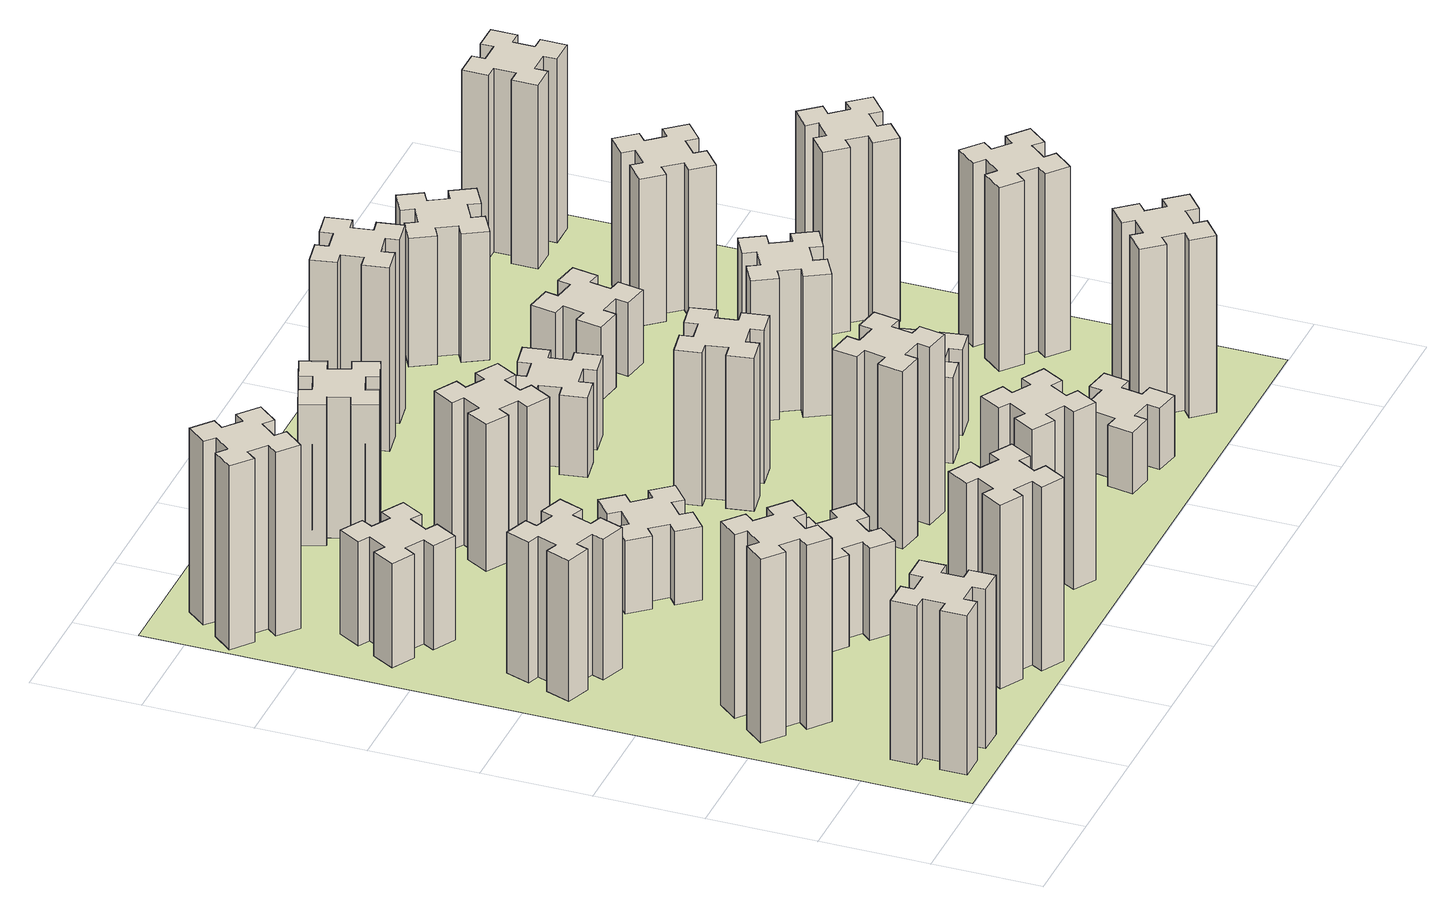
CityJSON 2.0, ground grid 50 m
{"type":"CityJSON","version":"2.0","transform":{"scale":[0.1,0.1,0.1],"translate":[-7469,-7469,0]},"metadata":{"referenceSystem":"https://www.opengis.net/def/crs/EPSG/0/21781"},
"CityObjects":{
"building1":{"type":"Building","attributes":{"class":"1000","function":"1000","usage":"1000","yearOfConstruction":2016,"roofType":"1000","measuredHeight":78,"storeysAboveGround":30,"storeysBelowGround":0},"geometry":[{"type":"Solid","lod":"1","boundaries":[[[[0,1,2,3,4,5,6,7,8,9,10,11,12,13,14,15,16,17,18,19]],[[17,16,20,21]],[[16,15,22,20]],[[15,14,23,22]],[[14,13,24,23]],[[13,12,25,24]],[[12,11,26,25]],[[11,10,27,26]],[[10,9,28,27]],[[9,8,29,28]],[[8,7,30,29]],[[7,6,31,30]],[[6,5,32,31]],[[5,4,33,32]],[[4,3,34,33]],[[3,2,35,34]],[[2,1,36,35]],[[1,0,37,36]],[[0,19,38,37]],[[19,18,39,38]],[[18,17,21,39]],[[24,25,26,27,28,29,30,31,32,33,34,35,36,37,38,39,21,20,22,23]]]]}]},
"building2":{"type":"Building","attributes":{"class":"1000","function":"1000","usage":"1000","yearOfConstruction":2016,"roofType":"1000","measuredHeight":90,"storeysAboveGround":30,"storeysBelowGround":0},"geometry":[{"type":"Solid","lod":"1","boundaries":[[[[40,41,42,43,44,45,46,47,48,49,50,51,52,53,54,55,56,57,58,59]],[[57,56,60,61]],[[56,55,62,60]],[[55,54,63,62]],[[54,53,64,63]],[[53,52,65,64]],[[52,51,66,65]],[[51,50,67,66]],[[50,49,68,67]],[[49,48,69,68]],[[48,47,70,69]],[[47,46,71,70]],[[46,45,72,71]],[[45,44,73,72]],[[44,43,74,73]],[[43,42,75,74]],[[42,41,76,75]],[[41,40,77,76]],[[40,59,78,77]],[[59,58,79,78]],[[58,57,61,79]],[[64,65,66,67,68,69,70,71,72,73,74,75,76,77,78,79,61,60,62,63]]]]}]},
"building3":{"type":"Building","attributes":{"class":"1000","function":"1000","usage":"1000","yearOfConstruction":2016,"roofType":"1000","measuredHeight":69,"storeysAboveGround":30,"storeysBelowGround":0},"geometry":[{"type":"Solid","lod":"1","boundaries":[[[[80,81,82,83,84,85,86,87,88,89,90,91,92,93,94,95,96,97,98,99]],[[97,96,100,101]],[[96,95,102,100]],[[95,94,103,102]],[[94,93,104,103]],[[93,92,105,104]],[[92,91,106,105]],[[91,90,107,106]],[[90,89,108,107]],[[89,88,109,108]],[[88,87,110,109]],[[87,86,111,110]],[[86,85,112,111]],[[85,84,113,112]],[[84,83,114,113]],[[83,82,115,114]],[[82,81,116,115]],[[81,80,117,116]],[[80,99,118,117]],[[99,98,119,118]],[[98,97,101,119]],[[104,105,106,107,108,109,110,111,112,113,114,115,116,117,118,119,101,100,102,103]]]]}]},
"building4":{"type":"Building","attributes":{"class":"1000","function":"1000","usage":"1000","yearOfConstruction":2016,"roofType":"1000","measuredHeight":51,"storeysAboveGround":30,"storeysBelowGround":0},"geometry":[{"type":"Solid","lod":"1","boundaries":[[[[120,121,122,123,124,125,126,127,128,129,130,131,132,133,134,135,136,137,138,139]],[[137,136,140,141]],[[136,135,142,140]],[[135,134,143,142]],[[134,133,144,143]],[[133,132,145,144]],[[132,131,146,145]],[[131,130,147,146]],[[130,129,148,147]],[[129,128,149,148]],[[128,127,150,149]],[[127,126,151,150]],[[126,125,152,151]],[[125,124,153,152]],[[124,123,154,153]],[[123,122,155,154]],[[122,121,156,155]],[[121,120,157,156]],[[120,139,158,157]],[[139,138,159,158]],[[138,137,141,159]],[[144,145,146,147,148,149,150,151,152,153,154,155,156,157,158,159,141,140,142,143]]]]}]},
"building5":{"type":"Building","attributes":{"class":"1000","function":"1000","usage":"1000","yearOfConstruction":2016,"roofType":"1000","measuredHeight":90,"storeysAboveGround":30,"storeysBelowGround":0},"geometry":[{"type":"Solid","lod":"1","boundaries":[[[[160,161,162,163,164,165,166,167,168,169,170,171,172,173,174,175,176,177,178,179]],[[177,176,180,181]],[[176,175,182,180]],[[175,174,183,182]],[[174,173,184,183]],[[173,172,185,184]],[[172,171,186,185]],[[171,170,187,186]],[[170,169,188,187]],[[169,168,189,188]],[[168,167,190,189]],[[167,166,191,190]],[[166,165,192,191]],[[165,164,193,192]],[[164,163,194,193]],[[163,162,195,194]],[[162,161,196,195]],[[161,160,197,196]],[[160,179,198,197]],[[179,178,199,198]],[[178,177,181,199]],[[184,185,186,187,188,189,190,191,192,193,194,195,196,197,198,199,181,180,182,183]]]]}]},
"building6":{"type":"Building","attributes":{"class":"1000","function":"1000","usage":"1000","yearOfConstruction":2016,"roofType":"1000","measuredHeight":90,"storeysAboveGround":30,"storeysBelowGround":0},"geometry":[{"type":"Solid","lod":"1","boundaries":[[[[200,201,202,203,204,205,206,207,208,209,210,211,212,213,214,215,216,217,218,219]],[[217,216,220,221]],[[216,215,222,220]],[[215,214,223,222]],[[214,213,224,223]],[[213,212,225,224]],[[212,211,226,225]],[[211,210,227,226]],[[210,209,228,227]],[[209,208,229,228]],[[208,207,230,229]],[[207,206,231,230]],[[206,205,232,231]],[[205,204,233,232]],[[204,203,234,233]],[[203,202,235,234]],[[202,201,236,235]],[[201,200,237,236]],[[200,219,238,237]],[[219,218,239,238]],[[218,217,221,239]],[[224,225,226,227,228,229,230,231,232,233,234,235,236,237,238,239,221,220,222,223]]]]}]},
"building7":{"type":"Building","attributes":{"class":"1000","function":"1000","usage":"1000","yearOfConstruction":2016,"roofType":"1000","measuredHeight":45,"storeysAboveGround":30,"storeysBelowGround":0},"geometry":[{"type":"Solid","lod":"1","boundaries":[[[[240,241,242,243,244,245,246,247,248,249,250,251,252,253,254,255,256,257,258,259]],[[257,256,260,261]],[[256,255,262,260]],[[255,254,263,262]],[[254,253,264,263]],[[253,252,265,264]],[[252,251,266,265]],[[251,250,267,266]],[[250,249,268,267]],[[249,248,269,268]],[[248,247,270,269]],[[247,246,271,270]],[[246,245,272,271]],[[245,244,273,272]],[[244,243,274,273]],[[243,242,275,274]],[[242,241,276,275]],[[241,240,277,276]],[[240,259,278,277]],[[259,258,279,278]],[[258,257,261,279]],[[264,265,266,267,268,269,270,271,272,273,274,275,276,277,278,279,261,260,262,263]]]]}]},
"building8":{"type":"Building","attributes":{"class":"1000","function":"1000","usage":"1000","yearOfConstruction":2016,"roofType":"1000","measuredHeight":36,"storeysAboveGround":30,"storeysBelowGround":0},"geometry":[{"type":"Solid","lod":"1","boundaries":[[[[280,281,282,283,284,285,286,287,288,289,290,291,292,293,294,295,296,297,298,299]],[[297,296,300,301]],[[296,295,302,300]],[[295,294,303,302]],[[294,293,304,303]],[[293,292,305,304]],[[292,291,306,305]],[[291,290,307,306]],[[290,289,308,307]],[[289,288,309,308]],[[288,287,310,309]],[[287,286,311,310]],[[286,285,312,311]],[[285,284,313,312]],[[284,283,314,313]],[[283,282,315,314]],[[282,281,316,315]],[[281,280,317,316]],[[280,299,318,317]],[[299,298,319,318]],[[298,297,301,319]],[[304,305,306,307,308,309,310,311,312,313,314,315,316,317,318,319,301,300,302,303]]]]}]},
"building9":{"type":"Building","attributes":{"class":"1000","function":"1000","usage":"1000","yearOfConstruction":2016,"roofType":"1000","measuredHeight":87,"storeysAboveGround":30,"storeysBelowGround":0},"geometry":[{"type":"Solid","lod":"1","boundaries":[[[[320,321,322,323,324,325,326,327,328,329,330,331,332,333,334,335,336,337,338,339]],[[337,336,340,341]],[[336,335,342,340]],[[335,334,343,342]],[[334,333,344,343]],[[333,332,345,344]],[[332,331,346,345]],[[331,330,347,346]],[[330,329,348,347]],[[329,328,349,348]],[[328,327,350,349]],[[327,326,351,350]],[[326,325,352,351]],[[325,324,353,352]],[[324,323,354,353]],[[323,322,355,354]],[[322,321,356,355]],[[321,320,357,356]],[[320,339,358,357]],[[339,338,359,358]],[[338,337,341,359]],[[344,345,346,347,348,349,350,351,352,353,354,355,356,357,358,359,341,340,342,343]]]]}]},
"building10":{"type":"Building","attributes":{"class":"1000","function":"1000","usage":"1000","yearOfConstruction":2016,"roofType":"1000","measuredHeight":72,"storeysAboveGround":30,"storeysBelowGround":0},"geometry":[{"type":"Solid","lod":"1","boundaries":[[[[360,361,362,363,364,365,366,367,368,369,370,371,372,373,374,375,376,377,378,379]],[[377,376,380,381]],[[376,375,382,380]],[[375,374,383,382]],[[374,373,384,383]],[[373,372,385,384]],[[372,371,386,385]],[[371,370,387,386]],[[370,369,388,387]],[[369,368,389,388]],[[368,367,390,389]],[[367,366,391,390]],[[366,365,392,391]],[[365,364,393,392]],[[364,363,394,393]],[[363,362,395,394]],[[362,361,396,395]],[[361,360,397,396]],[[360,379,398,397]],[[379,378,399,398]],[[378,377,381,399]],[[384,385,386,387,388,389,390,391,392,393,394,395,396,397,398,399,381,380,382,383]]]]}]},
"building11":{"type":"Building","attributes":{"class":"1000","function":"1000","usage":"1000","yearOfConstruction":2016,"roofType":"1000","measuredHeight":69,"storeysAboveGround":30,"storeysBelowGround":0},"geometry":[{"type":"Solid","lod":"1","boundaries":[[[[400,401,402,403,404,405,406,407,408,409,410,411,412,413,414,415,416,417,418,419]],[[417,416,420,421]],[[416,415,422,420]],[[415,414,423,422]],[[414,413,424,423]],[[413,412,425,424]],[[412,411,426,425]],[[411,410,427,426]],[[410,409,428,427]],[[409,408,429,428]],[[408,407,430,429]],[[407,406,431,430]],[[406,405,432,431]],[[405,404,433,432]],[[404,403,434,433]],[[403,402,435,434]],[[402,401,436,435]],[[401,400,437,436]],[[400,419,438,437]],[[419,418,439,438]],[[418,417,421,439]],[[424,425,426,427,428,429,430,431,432,433,434,435,436,437,438,439,421,420,422,423]]]]}]},
"building12":{"type":"Building","attributes":{"class":"1000","function":"1000","usage":"1000","yearOfConstruction":2016,"roofType":"1000","measuredHeight":87,"storeysAboveGround":30,"storeysBelowGround":0},"geometry":[{"type":"Solid","lod":"1","boundaries":[[[[440,441,442,443,444,445,446,447,448,449,450,451,452,453,454,455,456,457,458,459]],[[457,456,460,461]],[[456,455,462,460]],[[455,454,463,462]],[[454,453,464,463]],[[453,452,465,464]],[[452,451,466,465]],[[451,450,467,466]],[[450,449,468,467]],[[449,448,469,468]],[[448,447,470,469]],[[447,446,471,470]],[[446,445,472,471]],[[445,444,473,472]],[[444,443,474,473]],[[443,442,475,474]],[[442,441,476,475]],[[441,440,477,476]],[[440,459,478,477]],[[459,458,479,478]],[[458,457,461,479]],[[464,465,466,467,468,469,470,471,472,473,474,475,476,477,478,479,461,460,462,463]]]]}]},
"building13":{"type":"Building","attributes":{"class":"1000","function":"1000","usage":"1000","yearOfConstruction":2016,"roofType":"1000","measuredHeight":75,"storeysAboveGround":30,"storeysBelowGround":0},"geometry":[{"type":"Solid","lod":"1","boundaries":[[[[480,481,482,483,484,485,486,487,488,489,490,491,492,493,494,495,496,497,498,499]],[[497,496,500,501]],[[496,495,502,500]],[[495,494,503,502]],[[494,493,504,503]],[[493,492,505,504]],[[492,491,506,505]],[[491,490,507,506]],[[490,489,508,507]],[[489,488,509,508]],[[488,487,510,509]],[[487,486,511,510]],[[486,485,512,511]],[[485,484,513,512]],[[484,483,514,513]],[[483,482,515,514]],[[482,481,516,515]],[[481,480,517,516]],[[480,499,518,517]],[[499,498,519,518]],[[498,497,501,519]],[[504,505,506,507,508,509,510,511,512,513,514,515,516,517,518,519,501,500,502,503]]]]}]},
"building14":{"type":"Building","attributes":{"class":"1000","function":"1000","usage":"1000","yearOfConstruction":2016,"roofType":"1000","measuredHeight":39,"storeysAboveGround":30,"storeysBelowGround":0},"geometry":[{"type":"Solid","lod":"1","boundaries":[[[[520,521,522,523,524,525,526,527,528,529,530,531,532,533,534,535,536,537,538,539]],[[537,536,540,541]],[[536,535,542,540]],[[535,534,543,542]],[[534,533,544,543]],[[533,532,545,544]],[[532,531,546,545]],[[531,530,547,546]],[[530,529,548,547]],[[529,528,549,548]],[[528,527,550,549]],[[527,526,551,550]],[[526,525,552,551]],[[525,524,553,552]],[[524,523,554,553]],[[523,522,555,554]],[[522,521,556,555]],[[521,520,557,556]],[[520,539,558,557]],[[539,538,559,558]],[[538,537,541,559]],[[544,545,546,547,548,549,550,551,552,553,554,555,556,557,558,559,541,540,542,543]]]]}]},
"building15":{"type":"Building","attributes":{"class":"1000","function":"1000","usage":"1000","yearOfConstruction":2016,"roofType":"1000","measuredHeight":30,"storeysAboveGround":30,"storeysBelowGround":0},"geometry":[{"type":"Solid","lod":"1","boundaries":[[[[560,561,562,563,564,565,566,567,568,569,570,571,572,573,574,575,576,577,578,579]],[[577,576,580,581]],[[576,575,582,580]],[[575,574,583,582]],[[574,573,584,583]],[[573,572,585,584]],[[572,571,586,585]],[[571,570,587,586]],[[570,569,588,587]],[[569,568,589,588]],[[568,567,590,589]],[[567,566,591,590]],[[566,565,592,591]],[[565,564,593,592]],[[564,563,594,593]],[[563,562,595,594]],[[562,561,596,595]],[[561,560,597,596]],[[560,579,598,597]],[[579,578,599,598]],[[578,577,581,599]],[[584,585,586,587,588,589,590,591,592,593,594,595,596,597,598,599,581,580,582,583]]]]}]},
"building16":{"type":"Building","attributes":{"class":"1000","function":"1000","usage":"1000","yearOfConstruction":2016,"roofType":"1000","measuredHeight":90,"storeysAboveGround":30,"storeysBelowGround":0},"geometry":[{"type":"Solid","lod":"1","boundaries":[[[[600,601,602,603,604,605,606,607,608,609,610,611,612,613,614,615,616,617,618,619]],[[617,616,620,621]],[[616,615,622,620]],[[615,614,623,622]],[[614,613,624,623]],[[613,612,625,624]],[[612,611,626,625]],[[611,610,627,626]],[[610,609,628,627]],[[609,608,629,628]],[[608,607,630,629]],[[607,606,631,630]],[[606,605,632,631]],[[605,604,633,632]],[[604,603,634,633]],[[603,602,635,634]],[[602,601,636,635]],[[601,600,637,636]],[[600,619,638,637]],[[619,618,639,638]],[[618,617,621,639]],[[624,625,626,627,628,629,630,631,632,633,634,635,636,637,638,639,621,620,622,623]]]]}]},
"building17":{"type":"Building","attributes":{"class":"1000","function":"1000","usage":"1000","yearOfConstruction":2016,"roofType":"1000","measuredHeight":42,"storeysAboveGround":30,"storeysBelowGround":0},"geometry":[{"type":"Solid","lod":"1","boundaries":[[[[640,641,642,643,644,645,646,647,648,649,650,651,652,653,654,655,656,657,658,659]],[[657,656,660,661]],[[656,655,662,660]],[[655,654,663,662]],[[654,653,664,663]],[[653,652,665,664]],[[652,651,666,665]],[[651,650,667,666]],[[650,649,668,667]],[[649,648,669,668]],[[648,647,670,669]],[[647,646,671,670]],[[646,645,672,671]],[[645,644,673,672]],[[644,643,674,673]],[[643,642,675,674]],[[642,641,676,675]],[[641,640,677,676]],[[640,659,678,677]],[[659,658,679,678]],[[658,657,661,679]],[[664,665,666,667,668,669,670,671,672,673,674,675,676,677,678,679,661,660,662,663]]]]}]},
"building18":{"type":"Building","attributes":{"class":"1000","function":"1000","usage":"1000","yearOfConstruction":2016,"roofType":"1000","measuredHeight":69,"storeysAboveGround":30,"storeysBelowGround":0},"geometry":[{"type":"Solid","lod":"1","boundaries":[[[[680,681,682,683,684,685,686,687,688,689,690,691,692,693,694,695,696,697,698,699]],[[697,696,700,701]],[[696,695,702,700]],[[695,694,703,702]],[[694,693,704,703]],[[693,692,705,704]],[[692,691,706,705]],[[691,690,707,706]],[[690,689,708,707]],[[689,688,709,708]],[[688,687,710,709]],[[687,686,711,710]],[[686,685,712,711]],[[685,684,713,712]],[[684,683,714,713]],[[683,682,715,714]],[[682,681,716,715]],[[681,680,717,716]],[[680,699,718,717]],[[699,698,719,718]],[[698,697,701,719]],[[704,705,706,707,708,709,710,711,712,713,714,715,716,717,718,719,701,700,702,703]]]]}]},
"building19":{"type":"Building","attributes":{"class":"1000","function":"1000","usage":"1000","yearOfConstruction":2016,"roofType":"1000","measuredHeight":87,"storeysAboveGround":30,"storeysBelowGround":0},"geometry":[{"type":"Solid","lod":"1","boundaries":[[[[720,721,722,723,724,725,726,727,728,729,730,731,732,733,734,735,736,737,738,739]],[[737,736,740,741]],[[736,735,742,740]],[[735,734,743,742]],[[734,733,744,743]],[[733,732,745,744]],[[732,731,746,745]],[[731,730,747,746]],[[730,729,748,747]],[[729,728,749,748]],[[728,727,750,749]],[[727,726,751,750]],[[726,725,752,751]],[[725,724,753,752]],[[724,723,754,753]],[[723,722,755,754]],[[722,721,756,755]],[[721,720,757,756]],[[720,739,758,757]],[[739,738,759,758]],[[738,737,741,759]],[[744,745,746,747,748,749,750,751,752,753,754,755,756,757,758,759,741,740,742,743]]]]}]},
"building20":{"type":"Building","attributes":{"class":"1000","function":"1000","usage":"1000","yearOfConstruction":2016,"roofType":"1000","measuredHeight":36,"storeysAboveGround":30,"storeysBelowGround":0},"geometry":[{"type":"Solid","lod":"1","boundaries":[[[[760,761,762,763,764,765,766,767,768,769,770,771,772,773,774,775,776,777,778,779]],[[777,776,780,781]],[[776,775,782,780]],[[775,774,783,782]],[[774,773,784,783]],[[773,772,785,784]],[[772,771,786,785]],[[771,770,787,786]],[[770,769,788,787]],[[769,768,789,788]],[[768,767,790,789]],[[767,766,791,790]],[[766,765,792,791]],[[765,764,793,792]],[[764,763,794,793]],[[763,762,795,794]],[[762,761,796,795]],[[761,760,797,796]],[[760,779,798,797]],[[779,778,799,798]],[[778,777,781,799]],[[784,785,786,787,788,789,790,791,792,793,794,795,796,797,798,799,781,780,782,783]]]]}]},
"building21":{"type":"Building","attributes":{"class":"1000","function":"1000","usage":"1000","yearOfConstruction":2016,"roofType":"1000","measuredHeight":63,"storeysAboveGround":30,"storeysBelowGround":0},"geometry":[{"type":"Solid","lod":"1","boundaries":[[[[800,801,802,803,804,805,806,807,808,809,810,811,812,813,814,815,816,817,818,819]],[[817,816,820,821]],[[816,815,822,820]],[[815,814,823,822]],[[814,813,824,823]],[[813,812,825,824]],[[812,811,826,825]],[[811,810,827,826]],[[810,809,828,827]],[[809,808,829,828]],[[808,807,830,829]],[[807,806,831,830]],[[806,805,832,831]],[[805,804,833,832]],[[804,803,834,833]],[[803,802,835,834]],[[802,801,836,835]],[[801,800,837,836]],[[800,819,838,837]],[[819,818,839,838]],[[818,817,821,839]],[[824,825,826,827,828,829,830,831,832,833,834,835,836,837,838,839,821,820,822,823]]]]}]},
"building22":{"type":"Building","attributes":{"class":"1000","function":"1000","usage":"1000","yearOfConstruction":2016,"roofType":"1000","measuredHeight":90,"storeysAboveGround":30,"storeysBelowGround":0},"geometry":[{"type":"Solid","lod":"1","boundaries":[[[[840,841,842,843,844,845,846,847,848,849,850,851,852,853,854,855,856,857,858,859]],[[857,856,860,861]],[[856,855,862,860]],[[855,854,863,862]],[[854,853,864,863]],[[853,852,865,864]],[[852,851,866,865]],[[851,850,867,866]],[[850,849,868,867]],[[849,848,869,868]],[[848,847,870,869]],[[847,846,871,870]],[[846,845,872,871]],[[845,844,873,872]],[[844,843,874,873]],[[843,842,875,874]],[[842,841,876,875]],[[841,840,877,876]],[[840,859,878,877]],[[859,858,879,878]],[[858,857,861,879]],[[864,865,866,867,868,869,870,871,872,873,874,875,876,877,878,879,861,860,862,863]]]]}]},
"building23":{"type":"Building","attributes":{"class":"1000","function":"1000","usage":"1000","yearOfConstruction":2016,"roofType":"1000","measuredHeight":90,"storeysAboveGround":30,"storeysBelowGround":0},"geometry":[{"type":"Solid","lod":"1","boundaries":[[[[880,881,882,883,884,885,886,887,888,889,890,891,892,893,894,895,896,897,898,899]],[[897,896,900,901]],[[896,895,902,900]],[[895,894,903,902]],[[894,893,904,903]],[[893,892,905,904]],[[892,891,906,905]],[[891,890,907,906]],[[890,889,908,907]],[[889,888,909,908]],[[888,887,910,909]],[[887,886,911,910]],[[886,885,912,911]],[[885,884,913,912]],[[884,883,914,913]],[[883,882,915,914]],[[882,881,916,915]],[[881,880,917,916]],[[880,899,918,917]],[[899,898,919,918]],[[898,897,901,919]],[[904,905,906,907,908,909,910,911,912,913,914,915,916,917,918,919,901,900,902,903]]]]}]},
"building24":{"type":"Building","attributes":{"class":"1000","function":"1000","usage":"1000","yearOfConstruction":2016,"roofType":"1000","measuredHeight":72,"storeysAboveGround":30,"storeysBelowGround":0},"geometry":[{"type":"Solid","lod":"1","boundaries":[[[[920,921,922,923,924,925,926,927,928,929,930,931,932,933,934,935,936,937,938,939]],[[937,936,940,941]],[[936,935,942,940]],[[935,934,943,942]],[[934,933,944,943]],[[933,932,945,944]],[[932,931,946,945]],[[931,930,947,946]],[[930,929,948,947]],[[929,928,949,948]],[[928,927,950,949]],[[927,926,951,950]],[[926,925,952,951]],[[925,924,953,952]],[[924,923,954,953]],[[923,922,955,954]],[[922,921,956,955]],[[921,920,957,956]],[[920,939,958,957]],[[939,938,959,958]],[[938,937,941,959]],[[944,945,946,947,948,949,950,951,952,953,954,955,956,957,958,959,941,940,942,943]]]]}]},
"building25":{"type":"Building","attributes":{"class":"1000","function":"1000","usage":"1000","yearOfConstruction":2016,"roofType":"1000","measuredHeight":90,"storeysAboveGround":30,"storeysBelowGround":0},"geometry":[{"type":"Solid","lod":"1","boundaries":[[[[960,961,962,963,964,965,966,967,968,969,970,971,972,973,974,975,976,977,978,979]],[[977,976,980,981]],[[976,975,982,980]],[[975,974,983,982]],[[974,973,984,983]],[[973,972,985,984]],[[972,971,986,985]],[[971,970,987,986]],[[970,969,988,987]],[[969,968,989,988]],[[968,967,990,989]],[[967,966,991,990]],[[966,965,992,991]],[[965,964,993,992]],[[964,963,994,993]],[[963,962,995,994]],[[962,961,996,995]],[[961,960,997,996]],[[960,979,998,997]],[[979,978,999,998]],[[978,977,981,999]],[[984,985,986,987,988,989,990,991,992,993,994,995,996,997,998,999,981,980,982,983]]]]}]},
"landuse1":{"type":"LandUse","attributes":{"name":"plot1","function":"1010"},"geometry":[{"type":"MultiSurface","lod":"1","boundaries":[[[1000,1001,1002,1003]]]}]}
},
"vertices":[
[265,325,0],[265,225,0],[205,225,0],[205,105,0],[325,105,0],[325,165,0],[425,165,0],[425,105,0],[545,105,0],[545,225,0],[485,225,0],[485,325,0],[545,325,0],[545,445,0],[425,445,0],[425,385,0],[325,385,0],[325,445,0],[205,445,0],[205,325,0],[325,385,780],[325,445,780],[425,385,780],[425,445,780],[545,445,780],[545,325,780],[485,325,780],[485,225,780],[545,225,780],[545,105,780],[425,105,780],[425,165,780],[325,165,780],[325,105,780],[205,105,780],[205,225,780],[265,225,780],[265,325,780],[205,325,780],[205,445,780],
[484,1067,0],[408,1132,0],[446,1178,0],[354,1255,0],[277,1163,0],[323,1124,0],[259,1048,0],[213,1086,0],[136,994,0],[228,917,0],[266,963,0],[343,899,0],[304,853,0],[396,776,0],[473,868,0],[427,906,0],[492,983,0],[538,944,0],[615,1036,0],[523,1113,0],[492,983,900],[538,944,900],[427,906,900],[473,868,900],[396,776,900],[304,853,900],[343,899,900],[266,963,900],[228,917,900],[136,994,900],[213,1086,900],[259,1048,900],[323,1124,900],[277,1163,900],[354,1255,900],[446,1178,900],[408,1132,900],[484,1067,900],[523,1113,900],[615,1036,900],
[291,1869,0],[385,1835,0],[364,1779,0],[477,1737,0],[518,1850,0],[462,1871,0],[496,1965,0],[552,1944,0],[593,2057,0],[480,2098,0],[460,2042,0],[366,2076,0],[387,2132,0],[274,2173,0],[233,2060,0],[289,2040,0],[255,1946,0],[199,1967,0],[157,1854,0],[270,1813,0],[255,1946,690],[199,1967,690],[289,2040,690],[233,2060,690],[274,2173,690],[387,2132,690],[366,2076,690],[460,2042,690],[480,2098,690],[593,2057,690],[552,1944,690],[496,1965,690],[462,1871,690],[518,1850,690],[477,1737,690],[364,1779,690],[385,1835,690],[291,1869,690],[270,1813,690],[157,1854,690],
[446,2597,0],[496,2684,0],[548,2654,0],[608,2758,0],[504,2818,0],[474,2766,0],[387,2816,0],[417,2868,0],[313,2928,0],[253,2824,0],[305,2794,0],[255,2707,0],[203,2737,0],[143,2633,0],[247,2573,0],[277,2625,0],[364,2575,0],[334,2523,0],[438,2463,0],[498,2567,0],[364,2575,510],[334,2523,510],[277,2625,510],[247,2573,510],[143,2633,510],[203,2737,510],[255,2707,510],[305,2794,510],[253,2824,510],[313,2928,510],[417,2868,510],[387,2816,510],[474,2766,510],[504,2818,510],[608,2758,510],[548,2654,510],[496,2684,510],[446,2597,510],[498,2567,510],[438,2463,510],
[1214,346,0],[1127,396,0],[1157,448,0],[1053,508,0],[993,404,0],[1045,374,0],[995,287,0],[943,317,0],[883,213,0],[987,153,0],[1017,205,0],[1104,155,0],[1074,103,0],[1178,43,0],[1238,147,0],[1186,177,0],[1236,264,0],[1288,234,0],[1348,338,0],[1244,398,0],[1236,264,900],[1288,234,900],[1186,177,900],[1238,147,900],[1178,43,900],[1074,103,900],[1104,155,900],[1017,205,900],[987,153,900],[883,213,900],[943,317,900],[995,287,900],[1045,374,900],[993,404,900],[1053,508,900],[1157,448,900],[1127,396,900],[1214,346,900],[1244,398,900],[1348,338,900],
[384,3387,0],[308,3452,0],[346,3498,0],[254,3575,0],[177,3483,0],[223,3444,0],[159,3368,0],[113,3406,0],[36,3314,0],[128,3237,0],[166,3283,0],[243,3219,0],[204,3173,0],[296,3096,0],[373,3188,0],[327,3226,0],[392,3303,0],[438,3264,0],[515,3356,0],[423,3433,0],[392,3303,900],[438,3264,900],[327,3226,900],[373,3188,900],[296,3096,900],[204,3173,900],[243,3219,900],[166,3283,900],[128,3237,900],[36,3314,900],[113,3406,900],[159,3368,900],[223,3444,900],[177,3483,900],[254,3575,900],[346,3498,900],[308,3452,900],[384,3387,900],[423,3433,900],[515,3356,900],
[1167,906,0],[1232,983,0],[1278,944,0],[1355,1036,0],[1263,1113,0],[1224,1067,0],[1148,1132,0],[1186,1178,0],[1094,1255,0],[1017,1163,0],[1063,1124,0],[999,1048,0],[953,1086,0],[876,994,0],[968,917,0],[1006,963,0],[1083,899,0],[1044,853,0],[1136,776,0],[1213,868,0],[1083,899,450],[1044,853,450],[1006,963,450],[968,917,450],[876,994,450],[953,1086,450],[999,1048,450],[1063,1124,450],[1017,1163,450],[1094,1255,450],[1186,1178,450],[1148,1132,450],[1224,1067,450],[1263,1113,450],[1355,1036,450],[1278,944,450],[1232,983,450],[1167,906,450],[1213,868,450],[1136,776,450],
[1083,1972,0],[1006,1907,0],[968,1953,0],[876,1876,0],[953,1784,0],[999,1823,0],[1063,1746,0],[1017,1708,0],[1094,1616,0],[1186,1693,0],[1148,1739,0],[1224,1803,0],[1263,1757,0],[1355,1834,0],[1278,1926,0],[1232,1888,0],[1167,1964,0],[1213,2003,0],[1136,2095,0],[1044,2018,0],[1167,1964,360],[1213,2003,360],[1232,1888,360],[1278,1926,360],[1355,1834,360],[1263,1757,360],[1224,1803,360],[1148,1739,360],[1186,1693,360],[1094,1616,360],[1017,1708,360],[1063,1746,360],[999,1823,360],[953,1784,360],[876,1876,360],[968,1953,360],[1006,1907,360],[1083,1972,360],[1044,2018,360],[1136,2095,360],
[1657,305,0],[1744,255,0],[1714,203,0],[1818,143,0],[1878,247,0],[1826,277,0],[1876,364,0],[1928,334,0],[1988,438,0],[1884,498,0],[1854,446,0],[1767,496,0],[1797,548,0],[1693,608,0],[1633,504,0],[1685,474,0],[1635,387,0],[1583,417,0],[1523,313,0],[1627,253,0],[1635,387,870],[1583,417,870],[1685,474,870],[1633,504,870],[1693,608,870],[1797,548,870],[1767,496,870],[1854,446,870],[1884,498,870],[1988,438,870],[1928,334,870],[1876,364,870],[1826,277,870],[1878,247,870],[1818,143,870],[1714,203,870],[1744,255,870],[1657,305,870],[1627,253,870],[1523,313,870],
[1314,2666,0],[1227,2716,0],[1257,2768,0],[1153,2828,0],[1093,2724,0],[1145,2694,0],[1095,2607,0],[1043,2637,0],[983,2533,0],[1087,2473,0],[1117,2525,0],[1204,2475,0],[1174,2423,0],[1278,2363,0],[1338,2467,0],[1286,2497,0],[1336,2584,0],[1388,2554,0],[1448,2658,0],[1344,2718,0],[1336,2584,720],[1388,2554,720],[1286,2497,720],[1338,2467,720],[1278,2363,720],[1174,2423,720],[1204,2475,720],[1117,2525,720],[1087,2473,720],[983,2533,720],[1043,2637,720],[1095,2607,720],[1145,2694,720],[1093,2724,720],[1153,2828,720],[1257,2768,720],[1227,2716,720],[1314,2666,720],[1344,2718,720],[1448,2658,720],
[1125,3356,0],[1031,3322,0],[1010,3378,0],[897,3337,0],[939,3224,0],[995,3245,0],[1029,3151,0],[973,3130,0],[1014,3017,0],[1127,3059,0],[1106,3115,0],[1200,3149,0],[1220,3093,0],[1333,3134,0],[1292,3247,0],[1236,3226,0],[1202,3320,0],[1258,3340,0],[1217,3453,0],[1104,3412,0],[1202,3320,690],[1258,3340,690],[1236,3226,690],[1292,3247,690],[1333,3134,690],[1220,3093,690],[1200,3149,690],[1106,3115,690],[1127,3059,690],[1014,3017,690],[973,3130,690],[1029,3151,690],[995,3245,690],[939,3224,690],[897,3337,690],[1010,3378,690],[1031,3322,690],[1125,3356,690],[1104,3412,690],[1217,3453,690],
[2055,1047,0],[2072,1145,0],[2131,1135,0],[2152,1253,0],[2034,1274,0],[2024,1215,0],[1925,1232,0],[1936,1291,0],[1817,1312,0],[1797,1194,0],[1856,1184,0],[1838,1085,0],[1779,1096,0],[1758,977,0],[1877,957,0],[1887,1016,0],[1985,998,0],[1975,939,0],[2093,918,0],[2114,1037,0],[1985,998,870],[1975,939,870],[1887,1016,870],[1877,957,870],[1758,977,870],[1779,1096,870],[1838,1085,870],[1856,1184,870],[1797,1194,870],[1817,1312,870],[1936,1291,870],[1925,1232,870],[2024,1215,870],[2034,1274,870],[2152,1253,870],[2131,1135,870],[2072,1145,870],[2055,1047,870],[2114,1037,870],[2093,918,870],
[2072,1825,0],[2055,1924,0],[2114,1934,0],[2093,2052,0],[1975,2031,0],[1985,1972,0],[1887,1955,0],[1877,2014,0],[1758,1993,0],[1779,1875,0],[1838,1885,0],[1856,1787,0],[1797,1777,0],[1817,1658,0],[1936,1679,0],[1925,1738,0],[2024,1756,0],[2034,1697,0],[2152,1717,0],[2131,1836,0],[2024,1756,750],[2034,1697,750],[1925,1738,750],[1936,1679,750],[1817,1658,750],[1797,1777,750],[1856,1787,750],[1838,1885,750],[1779,1875,750],[1758,1993,750],[1877,2014,750],[1887,1955,750],[1985,1972,750],[1975,2031,750],[2093,2052,750],[2114,1934,750],[2055,1924,750],[2072,1825,750],[2131,1836,750],[2152,1717,750],
[2072,2565,0],[2055,2664,0],[2114,2674,0],[2093,2792,0],[1975,2771,0],[1985,2712,0],[1887,2695,0],[1877,2754,0],[1758,2733,0],[1779,2615,0],[1838,2625,0],[1856,2527,0],[1797,2517,0],[1817,2398,0],[1936,2419,0],[1925,2478,0],[2024,2496,0],[2034,2437,0],[2152,2457,0],[2131,2576,0],[2024,2496,390],[2034,2437,390],[1925,2478,390],[1936,2419,390],[1817,2398,390],[1797,2517,390],[1856,2527,390],[1838,2625,390],[1779,2615,390],[1758,2733,390],[1877,2754,390],[1887,2695,390],[1985,2712,390],[1975,2771,390],[2093,2792,390],[2114,2674,390],[2055,2664,390],[2072,2565,390],[2131,2576,390],[2152,2457,390],
[2596,444,0],[2578,345,0],[2519,356,0],[2498,237,0],[2617,217,0],[2627,276,0],[2725,258,0],[2715,199,0],[2833,178,0],[2854,297,0],[2795,307,0],[2812,405,0],[2871,395,0],[2892,513,0],[2774,534,0],[2764,475,0],[2665,492,0],[2676,551,0],[2557,572,0],[2537,454,0],[2665,492,300],[2676,551,300],[2764,475,300],[2774,534,300],[2892,513,300],[2871,395,300],[2812,405,300],[2795,307,300],[2854,297,300],[2833,178,300],[2715,199,300],[2725,258,300],[2627,276,300],[2617,217,300],[2498,237,300],[2519,356,300],[2578,345,300],[2596,444,300],[2537,454,300],[2557,572,300],
[1738,3465,0],[1756,3367,0],[1697,3357,0],[1717,3238,0],[1836,3259,0],[1825,3318,0],[1924,3336,0],[1934,3277,0],[2052,3297,0],[2031,3416,0],[1972,3405,0],[1955,3504,0],[2014,3514,0],[1993,3632,0],[1875,3611,0],[1885,3552,0],[1787,3535,0],[1777,3594,0],[1658,3573,0],[1679,3455,0],[1787,3535,900],[1777,3594,900],[1885,3552,900],[1875,3611,900],[1993,3632,900],[2014,3514,900],[1955,3504,900],[1972,3405,900],[2031,3416,900],[2052,3297,900],[1934,3277,900],[1924,3336,900],[1825,3318,900],[1836,3259,900],[1717,3238,900],[1697,3357,900],[1756,3367,900],[1738,3465,900],[1679,3455,900],[1658,3573,900],
[2625,1332,0],[2527,1315,0],[2517,1374,0],[2398,1353,0],[2419,1235,0],[2478,1245,0],[2496,1147,0],[2437,1137,0],[2457,1018,0],[2576,1039,0],[2565,1098,0],[2664,1116,0],[2674,1057,0],[2792,1077,0],[2771,1196,0],[2712,1185,0],[2695,1284,0],[2754,1294,0],[2733,1412,0],[2615,1391,0],[2695,1284,420],[2754,1294,420],[2712,1185,420],[2771,1196,420],[2792,1077,420],[2674,1057,420],[2664,1116,420],[2565,1098,420],[2576,1039,420],[2457,1018,420],[2437,1137,420],[2496,1147,420],[2478,1245,420],[2419,1235,420],[2398,1353,420],[2517,1374,420],[2527,1315,420],[2625,1332,420],[2615,1391,420],[2733,1412,420],
[2816,1867,0],[2766,1954,0],[2818,1984,0],[2758,2088,0],[2654,2028,0],[2684,1976,0],[2597,1926,0],[2567,1978,0],[2463,1918,0],[2523,1814,0],[2575,1844,0],[2625,1757,0],[2573,1727,0],[2633,1623,0],[2737,1683,0],[2707,1735,0],[2794,1785,0],[2824,1733,0],[2928,1793,0],[2868,1897,0],[2794,1785,690],[2824,1733,690],[2707,1735,690],[2737,1683,690],[2633,1623,690],[2573,1727,690],[2625,1757,690],[2575,1844,690],[2523,1814,690],[2463,1918,690],[2567,1978,690],[2597,1926,690],[2684,1976,690],[2654,2028,690],[2758,2088,690],[2818,1984,690],[2766,1954,690],[2816,1867,690],[2868,1897,690],[2928,1793,690],
[3268,259,0],[3344,323,0],[3383,277,0],[3475,354,0],[3398,446,0],[3352,408,0],[3287,484,0],[3333,523,0],[3256,615,0],[3164,538,0],[3203,492,0],[3126,427,0],[3088,473,0],[2996,396,0],[3073,304,0],[3119,343,0],[3183,266,0],[3137,228,0],[3214,136,0],[3306,213,0],[3183,266,870],[3137,228,870],[3119,343,870],[3073,304,870],[2996,396,870],[3088,473,870],[3126,427,870],[3203,492,870],[3164,538,870],[3256,615,870],[3333,523,870],[3287,484,870],[3352,408,870],[3398,446,870],[3475,354,870],[3383,277,870],[3344,323,870],[3268,259,870],[3306,213,870],[3214,136,870],
[2664,2795,0],[2565,2812,0],[2576,2871,0],[2457,2892,0],[2437,2774,0],[2496,2764,0],[2478,2665,0],[2419,2676,0],[2398,2557,0],[2517,2537,0],[2527,2596,0],[2625,2578,0],[2615,2519,0],[2733,2498,0],[2754,2617,0],[2695,2627,0],[2712,2725,0],[2771,2715,0],[2792,2833,0],[2674,2854,0],[2712,2725,360],[2771,2715,360],[2695,2627,360],[2754,2617,360],[2733,2498,360],[2615,2519,360],[2625,2578,360],[2527,2596,360],[2517,2537,360],[2398,2557,360],[2419,2676,360],[2478,2665,360],[2496,2764,360],[2437,2774,360],[2457,2892,360],[2576,2871,360],[2565,2812,360],[2664,2795,360],[2674,2854,360],[2792,2833,360],
[2716,3347,0],[2666,3434,0],[2718,3464,0],[2658,3568,0],[2554,3508,0],[2584,3456,0],[2497,3406,0],[2467,3458,0],[2363,3398,0],[2423,3294,0],[2475,3324,0],[2525,3237,0],[2473,3207,0],[2533,3103,0],[2637,3163,0],[2607,3215,0],[2694,3265,0],[2724,3213,0],[2828,3273,0],[2768,3377,0],[2694,3265,630],[2724,3213,630],[2607,3215,630],[2637,3163,630],[2533,3103,630],[2473,3207,630],[2525,3237,630],[2475,3324,630],[2423,3294,630],[2363,3398,630],[2467,3458,630],[2497,3406,630],[2584,3456,630],[2554,3508,630],[2658,3568,630],[2718,3464,630],[2666,3434,630],[2716,3347,630],[2768,3377,630],[2828,3273,630],
[3487,1006,0],[3552,1083,0],[3598,1044,0],[3675,1136,0],[3583,1213,0],[3544,1167,0],[3468,1232,0],[3506,1278,0],[3414,1355,0],[3337,1263,0],[3383,1224,0],[3319,1148,0],[3273,1186,0],[3196,1094,0],[3288,1017,0],[3326,1063,0],[3403,999,0],[3364,953,0],[3456,876,0],[3533,968,0],[3403,999,900],[3364,953,900],[3326,1063,900],[3288,1017,900],[3196,1094,900],[3273,1186,900],[3319,1148,900],[3383,1224,900],[3337,1263,900],[3414,1355,900],[3506,1278,900],[3468,1232,900],[3544,1167,900],[3583,1213,900],[3675,1136,900],[3598,1044,900],[3552,1083,900],[3487,1006,900],[3533,968,900],[3456,876,900],
[3552,1888,0],[3487,1964,0],[3533,2003,0],[3456,2095,0],[3364,2018,0],[3403,1972,0],[3326,1907,0],[3288,1953,0],[3196,1876,0],[3273,1784,0],[3319,1823,0],[3383,1746,0],[3337,1708,0],[3414,1616,0],[3506,1693,0],[3468,1739,0],[3544,1803,0],[3583,1757,0],[3675,1834,0],[3598,1926,0],[3544,1803,900],[3583,1757,900],[3468,1739,900],[3506,1693,900],[3414,1616,900],[3337,1708,900],[3383,1746,900],[3319,1823,900],[3273,1784,900],[3196,1876,900],[3288,1953,900],[3326,1907,900],[3403,1972,900],[3364,2018,900],[3456,2095,900],[3533,2003,900],[3487,1964,900],[3552,1888,900],[3598,1926,900],[3675,1834,900],
[3119,2563,0],[3183,2486,0],[3137,2448,0],[3214,2356,0],[3306,2433,0],[3268,2479,0],[3344,2543,0],[3383,2497,0],[3475,2574,0],[3398,2666,0],[3352,2628,0],[3287,2704,0],[3333,2743,0],[3256,2835,0],[3164,2758,0],[3203,2712,0],[3126,2647,0],[3088,2693,0],[2996,2616,0],[3073,2524,0],[3126,2647,720],[3088,2693,720],[3203,2712,720],[3164,2758,720],[3256,2835,720],[3333,2743,720],[3287,2704,720],[3352,2628,720],[3398,2666,720],[3475,2574,720],[3383,2497,720],[3344,2543,720],[3268,2479,720],[3306,2433,720],[3214,2356,720],[3137,2448,720],[3183,2486,720],[3119,2563,720],[3073,2524,720],[2996,2616,720],
[3385,3225,0],[3485,3225,0],[3485,3165,0],[3605,3165,0],[3605,3285,0],[3545,3285,0],[3545,3385,0],[3605,3385,0],[3605,3505,0],[3485,3505,0],[3485,3445,0],[3385,3445,0],[3385,3505,0],[3265,3505,0],[3265,3385,0],[3325,3385,0],[3325,3285,0],[3265,3285,0],[3265,3165,0],[3385,3165,0],[3325,3285,900],[3265,3285,900],[3325,3385,900],[3265,3385,900],[3265,3505,900],[3385,3505,900],[3385,3445,900],[3485,3445,900],[3485,3505,900],[3605,3505,900],[3605,3385,900],[3545,3385,900],[3545,3285,900],[3605,3285,900],[3605,3165,900],[3485,3165,900],[3485,3225,900],[3385,3225,900],[3385,3165,900],[3265,3165,900],
[5,3705,0],[3705,3705,0],[3705,5,0],[5,5,0]
]}
